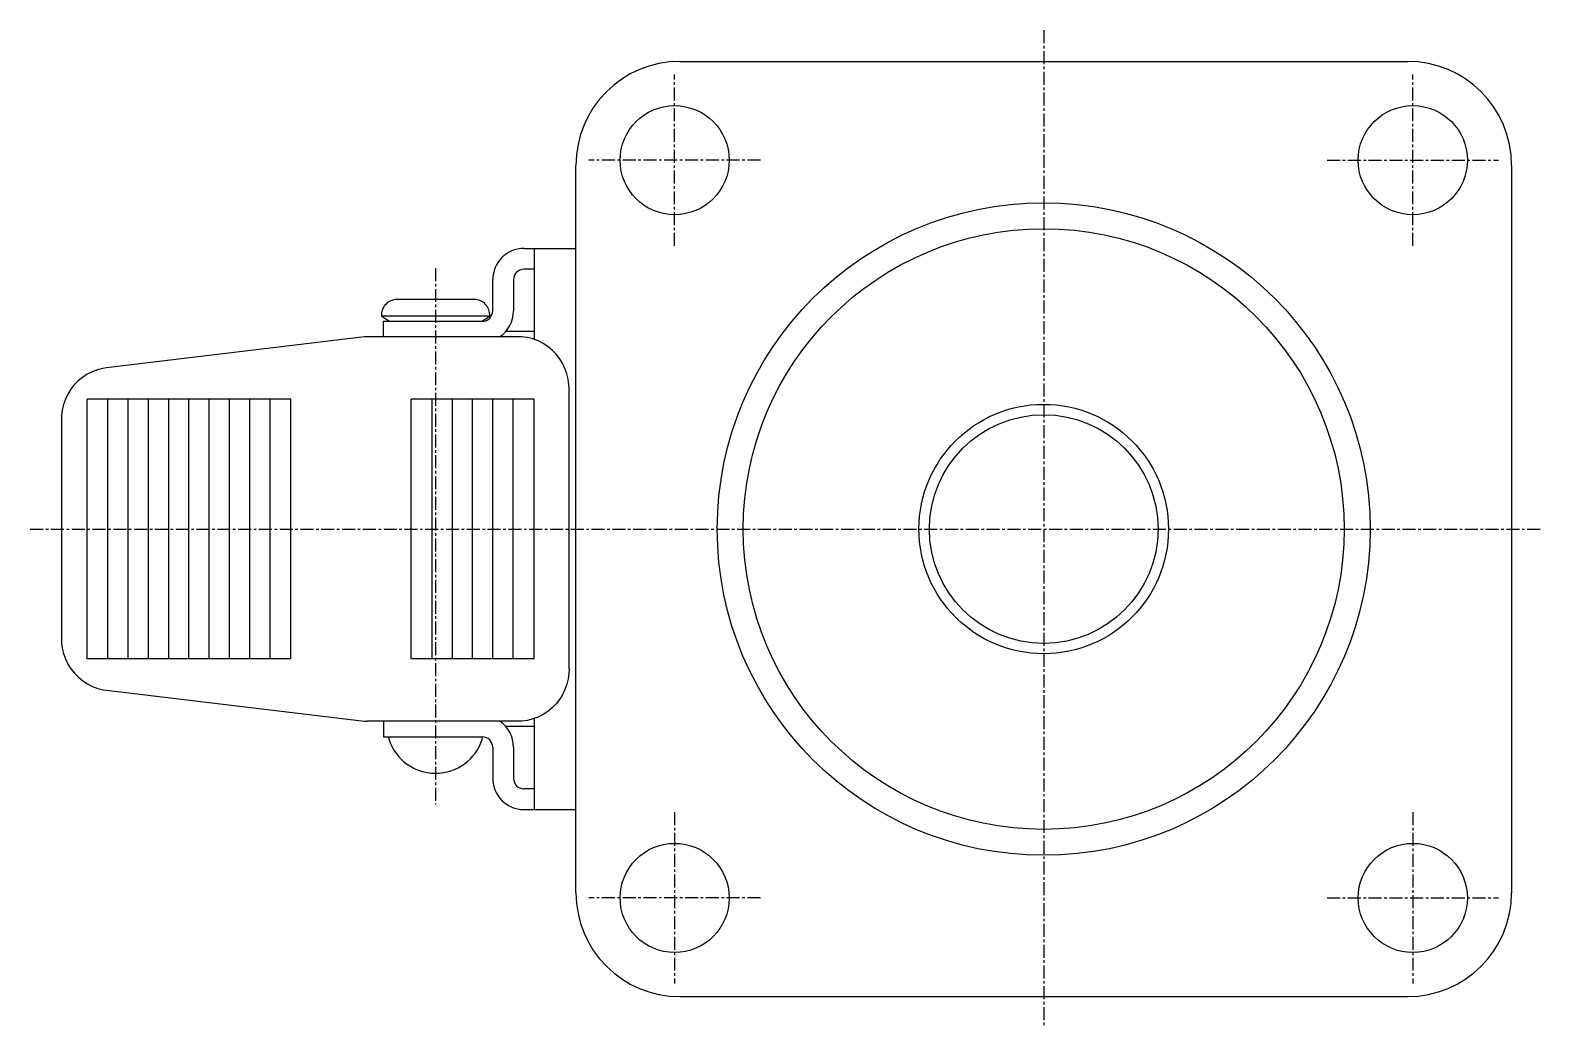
# Model space of a CAD drawing. Extents: x -2138 to -1861, y -104 to 327.
# Drawn here: x -2006.2 to -1860.7, y 231.2 to 327.2 of the extents above; entities that cross this region are included whole.
import ezdxf

# ---------------------------------------------------------------- set-up
doc = ezdxf.new("R2010")
doc.units = 0
doc.linetypes.add('CENTER', pattern=[2, 1.25, -0.25, 0.25, -0.25])
doc.layers.get('0').update_dxf_attribs({"linetype": 'CONTINUOUS'})
doc.layers.add('CENTER', color=1, linetype='CENTER')

msp = doc.modelspace()

# ---------------------------------------------------------------- linework, layer by layer
at = {"color": 7, "linetype": 'CONTINUOUS'}
for p, q in [((-1943.7, 324.17), (-1873.7, 324.17)), ((-1953.7, 244.17), (-1953.7, 314.17)), ((-1863.7, 314.17), (-1863.7, 244.17)), ((-1958.7, 306.17), (-1953.7, 306.17)), ((-1957.7, 306.17), (-1957.7, 297.4)), ((-1957.7, 304.17), (-1958.7, 304.17)), ((-1961.7, 300.17), (-1961.7, 303.17)), ((-1959.7, 303.17), (-1959.7, 300.17)), ((-1963.49, 301.27), (-1970.9, 301.27)), ((-1971.7, 299.17), (-1972.4, 299.67)), ((-1962, 299.67), (-1972.4, 299.67)), ((-1972.2, 299.17), (-1962.7, 299.17)), ((-1972.2, 297.67), (-1972.2, 299.17)), ((-1962.7, 299.17), (-1962, 299.67)), ((-1974.02, 297.66), (-1998.84, 294.69)), ((-1959.28, 297.67), (-1973.78, 297.67)), ((-1957.7, 298.17), (-1960.46, 298.17)), ((-1954.36, 265.67), (-1954.36, 292.67)), ((-2000.71, 266.67), (-2000.71, 291.67)), ((-1981.12, 291.67), (-2000.71, 291.67)), ((-1998.72, 266.67), (-1998.72, 291.67)), ((-1996.77, 266.67), (-1996.77, 291.67)), ((-1994.82, 266.67), (-1994.82, 291.67)), ((-1992.87, 266.67), (-1992.87, 291.67)), ((-1990.92, 266.67), (-1990.92, 291.67)), ((-1988.97, 266.67), (-1988.97, 291.67)), ((-1987.02, 266.67), (-1987.02, 291.67)), ((-1985.07, 266.67), (-1985.07, 291.67)), ((-1983.12, 266.67), (-1983.12, 291.67)), ((-1981.12, 266.67), (-1981.12, 291.67)), ((-1969.53, 266.67), (-1969.53, 291.67)), ((-1957.73, 291.67), (-1969.53, 291.67)), ((-1967.53, 266.67), (-1967.53, 291.67)), ((-1965.58, 266.67), (-1965.58, 291.67)), ((-1963.63, 266.67), (-1963.63, 291.67)), ((-1961.68, 266.67), (-1961.68, 291.67)), ((-1959.73, 266.67), (-1959.73, 291.67)), ((-1957.73, 266.67), (-1957.73, 291.67)), ((-2003.19, 289.72), (-2003.19, 268.62)), ((-1981.12, 266.67), (-2000.71, 266.67)), ((-1957.73, 266.67), (-1969.53, 266.67)), ((-1998.84, 263.66), (-1974.02, 260.69)), ((-1959.28, 260.67), (-1973.78, 260.67)), ((-1972.2, 260.67), (-1972.2, 259.17)), ((-1957.7, 260.95), (-1957.7, 252.17)), ((-1972.2, 259.17), (-1962.7, 259.17)), ((-1971.7, 259.17), (-1971.7, 258.97)), ((-1962.7, 258.97), (-1962.7, 259.17)), ((-1957.7, 260.17), (-1960.46, 260.17)), ((-1961.7, 258.17), (-1961.7, 255.17)), ((-1959.7, 258.17), (-1959.7, 255.17)), ((-1957.7, 254.17), (-1958.7, 254.17)), ((-1958.7, 252.17), (-1953.7, 252.17)), ((-1943.7, 234.17), (-1873.7, 234.17))]:
    msp.add_line(p, q, dxfattribs=at)
at = {"color": 7, "linetype": 'CONTINUOUS', "flags": 128}
for points in [[(-1954.36, 292.67), (-1954.37, 293.04), (-1954.44, 293.58), (-1954.56, 294.11), (-1954.75, 294.63), (-1954.98, 295.12), (-1955.27, 295.58), (-1955.61, 296.01), (-1955.99, 296.39), (-1956.41, 296.74), (-1956.86, 297.03), (-1957.34, 297.27), (-1957.85, 297.46), (-1958.37, 297.59), (-1958.9, 297.66), (-1959.28, 297.67)], [(-1998.84, 294.69), (-1999.2, 294.63), (-1999.72, 294.5), (-2000.22, 294.31), (-2000.7, 294.07), (-2001.15, 293.77), (-2001.57, 293.43), (-2001.95, 293.04), (-2002.28, 292.62), (-2002.56, 292.16), (-2002.8, 291.67), (-2002.98, 291.15), (-2003.11, 290.62), (-2003.17, 290.08), (-2003.19, 289.72)], [(-2003.19, 268.62), (-2003.17, 268.26), (-2003.1, 267.72), (-2002.98, 267.19), (-2002.79, 266.67), (-2002.56, 266.18), (-2002.27, 265.72), (-2001.93, 265.29), (-2001.55, 264.9), (-2001.13, 264.56), (-2000.68, 264.27), (-2000.2, 264.03), (-1999.69, 263.84), (-1999.17, 263.71), (-1998.84, 263.66)], [(-1954.36, 265.67), (-1954.37, 265.31), (-1954.44, 264.77), (-1954.56, 264.24), (-1954.75, 263.72), (-1954.98, 263.23), (-1955.27, 262.77), (-1955.61, 262.34), (-1955.99, 261.95), (-1956.41, 261.61), (-1956.86, 261.32), (-1957.34, 261.08), (-1957.85, 260.89), (-1958.37, 260.76), (-1958.9, 260.69), (-1959.28, 260.67)]]:
    msp.add_lwpolyline(points, dxfattribs=at)
at = {"color": 7, "linetype": 'CONTINUOUS'}
for centre, radius in [((-1944.2, 314.67), 5.25), ((-1873.2, 314.67), 5.25), ((-1908.7, 279.17), 31.4), ((-1908.7, 279.17), 28.9), ((-1908.7, 279.17), 12), ((-1908.7, 279.17), 11), ((-1944.2, 243.67), 5.25), ((-1873.2, 243.67), 5.25)]:
    msp.add_circle(centre, radius, dxfattribs=at)
for centre, radius, start, end in [((-1943.7, 314.17), 10, 90, 180), ((-1873.7, 314.17), 10, 0, 90), ((-1958.7, 303.17), 3, 90, 180), ((-1958.7, 303.17), 1, 90, 180), ((-1970.9, 299.77), 1.5, 90, 184.1109), ((-1963.49, 299.77), 1.5, 355.8891, 90), ((-1962.7, 300.17), 1, 270, 0), ((-1962.7, 300.17), 3, 303.5573, 0), ((-1973.78, 295.67), 2, 90, 96.8265), ((-1973.78, 262.67), 2, 263.1735, 270), ((-1962.7, 258.17), 3, 0, 56.4427), ((-1967.2, 260.39), 4.72, 197.4923, 342.5077), ((-1962.7, 258.17), 1, 0, 90), ((-1958.7, 255.17), 3, 180, 270), ((-1958.7, 255.17), 1, 180, 270), ((-1943.7, 244.17), 10, 180, 270), ((-1873.7, 244.17), 10, 270, 0)]:
    msp.add_arc(centre, radius, start, end, dxfattribs=at)
at = {"layer": 'CENTER', "color": 1, "linetype": 'CENTER'}
for p, q in [((-1908.7, 327.17), (-1908.7, 231.17)), ((-1944.2, 306.42), (-1944.2, 322.92)), ((-1873.2, 306.42), (-1873.2, 322.92)), ((-1935.95, 314.67), (-1952.45, 314.67)), ((-1881.45, 314.67), (-1864.95, 314.67)), ((-1967.2, 304.27), (-1967.2, 252.67)), ((-2006.19, 279.17), (-1860.7, 279.17)), ((-1944.2, 251.92), (-1944.2, 235.42)), ((-1873.2, 251.92), (-1873.2, 235.42)), ((-1935.95, 243.67), (-1952.45, 243.67)), ((-1881.45, 243.67), (-1864.95, 243.67))]:
    msp.add_line(p, q, dxfattribs=at)

doc.saveas('drawing.dxf')
